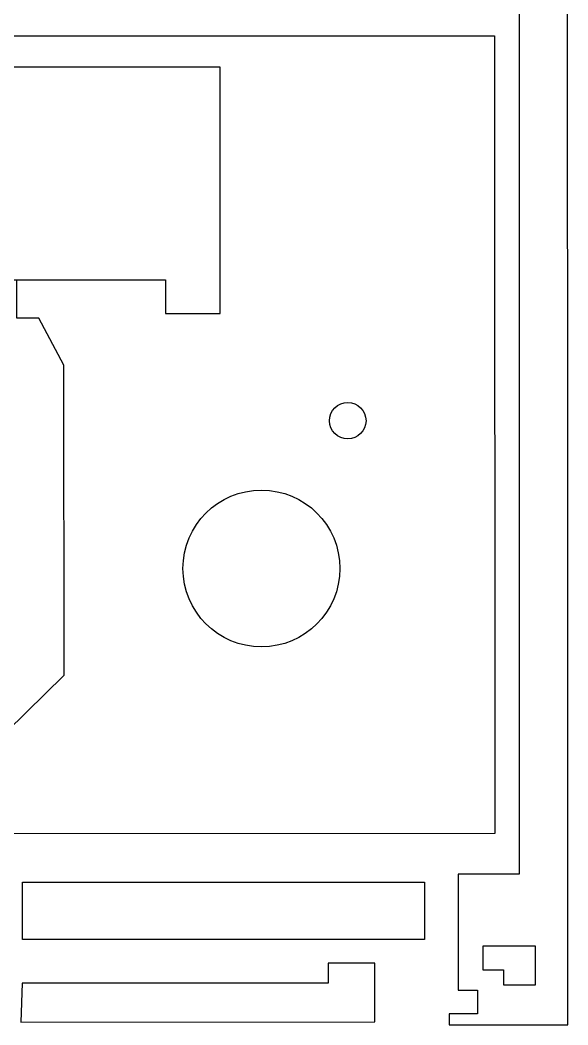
# Model space of a CAD drawing. Header units: millimetres. Extents: x 3191 to 879702, y -27549 to 222194.
# Drawn here: x 640426 to 641017, y 23552 to 24637 of the extents above; entities that cross this region are included whole.
import ezdxf

# ---------------------------------------------------------------- set-up
doc = ezdxf.new("R2010")
doc.units = ezdxf.units.MM
doc.header["$MEASUREMENT"] = 0
doc.layers.add('Krumbuster', color=112, linetype='Continuous')

msp = doc.modelspace()

# ---------------------------------------------------------------- linework, layer by layer
at = {"layer": 'Krumbuster'}
for points in [[(640889.38882, 23551.8234), (641017.48275, 23551.8473), (641017.1699, 25228.58723), (640914.28228, 25228.56803), (640914.28228, 25228.56803), (640970.7721, 25046.62466), (640933.86499, 25165.49573), (640991.919, 25165.50656), (640991.92907, 25111.5193), (640950.62599, 25111.5116), (640970.7721, 25046.62466), (640934.70057, 25036.52645), (640934.7121, 24974.76468), (640911.92354, 24974.76042), (640911.98284, 24656.94465), (640964.80336, 24656.95451), (640964.97917, 23714.72306), (640899.0429, 23714.71076), (640899.06632, 23589.17516), (640919.87434, 23589.17904), (640919.87906, 23563.8799), (640889.14719, 23563.87417), (640889.38882, 23551.8234)], [(639972.61864, 24354.97282), (640207.29515, 24355.01661), (640259.80497, 24382.93531), (640306.57619, 24382.94403), (640361.55776, 24356.68701), (640583.10562, 24356.72834), (640583.11236, 24320.60053), (640642.19907, 24320.61155), (640642.14945, 24586.56815), (639902.01559, 24586.43006), (639902.06491, 24322.11508), (639975.09364, 24322.1287), (639972.61864, 24354.97282)], [(640391.23538, 23849.20224), (640473.51003, 23929.59043), (640473.44751, 24264.67376), (640446.20778, 24315.56163), (640422.41192, 24315.55719), (640422.40425, 24356.69836)], [(640952.2044, 23595.28127), (640982.61621, 23595.28694), (640982.60845, 23636.91847), (640925.62639, 23636.90784), (640925.63117, 23611.28837), (640948.04051, 23611.29255), (640948.0435, 23595.28049), (640952.2044, 23595.28127)], [(640426.72531, 23554.92273), (640809.03154, 23554.99407), (640809.01969, 23618.49993), (640758.8404, 23618.49056), (640758.84441, 23596.97706), (640428.34057, 23596.91539), (640426.72531, 23554.92273)]]:
    msp.add_lwpolyline(points, dxfattribs=at)
for points in [[(639606.45091, 23758.21092), (639606.29006, 24620.28571), (640938.2784, 24620.53423), (640938.43925, 23758.45944)], [(640428.78289, 23644.07551), (640428.77133, 23706.05636), (640862.67299, 23706.13732), (640862.68455, 23644.15647)]]:
    msp.add_lwpolyline(points, close=True, dxfattribs=at)
for centre, radius in [((640779.84681, 24204.65668), 19.68681), ((640686.65447, 24044.96872), 84.6938)]:
    msp.add_circle(centre, radius, dxfattribs=at)

doc.saveas('drawing.dxf')
